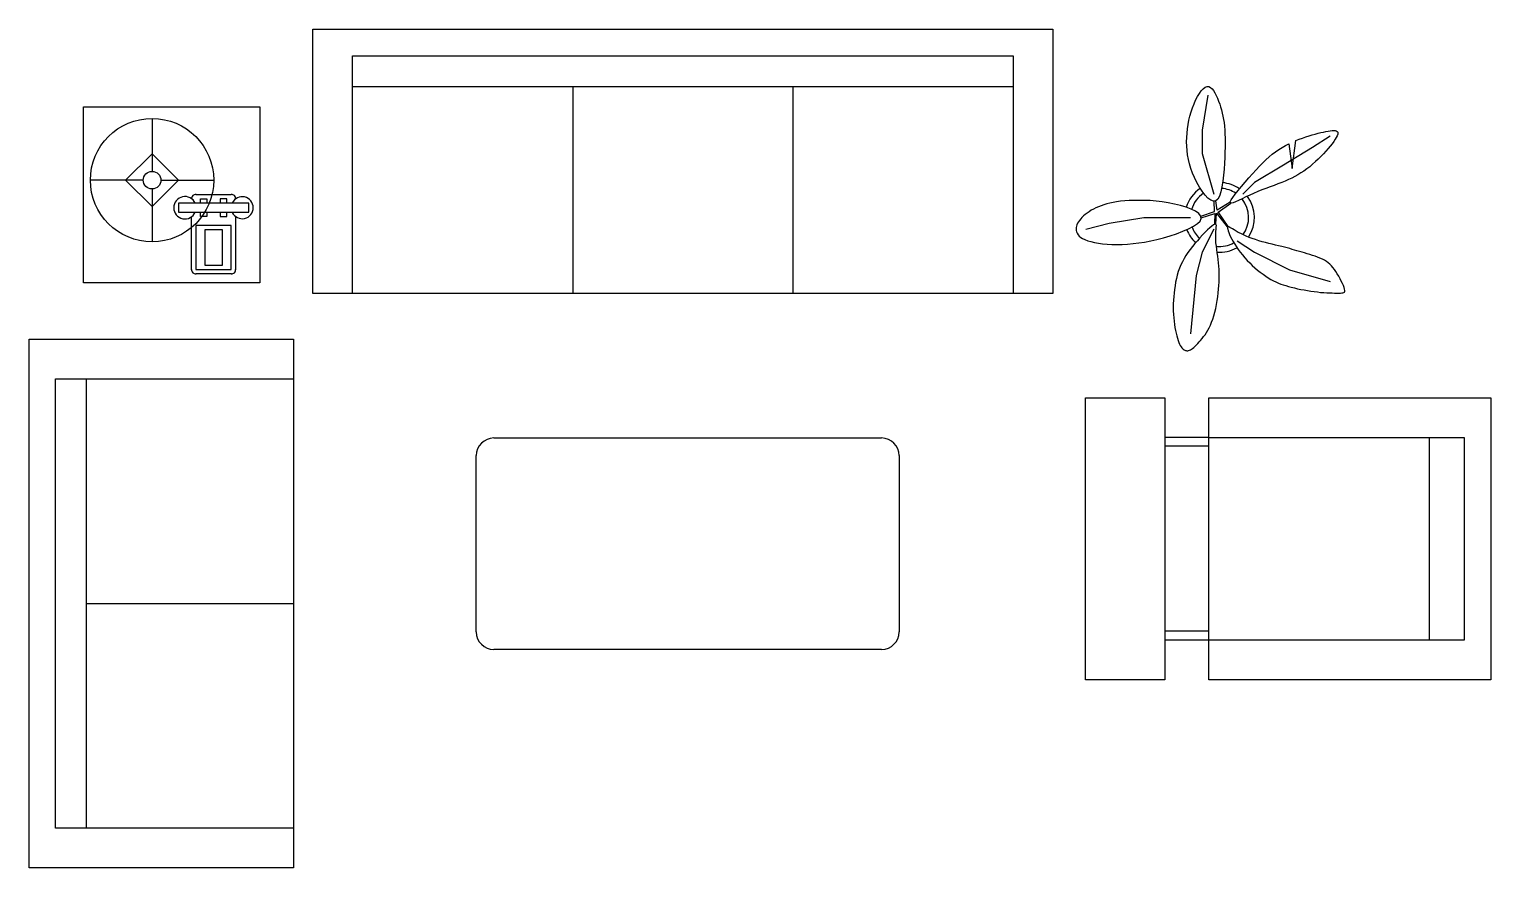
# Model space of a CAD drawing. Header units: millimetres. Extents: x 289.27 to 294.25, y 178.34 to 181.19.
import ezdxf

# ---------------------------------------------------------------- set-up
doc = ezdxf.new("R2010")
doc.units = ezdxf.units.MM

# ---------------------------------------------------------------- blocks, each defined once
blk = doc.blocks.new('PLANT2')
for p, q in [((-0.98, 9.39), (-1.42, 6.75)), ((-1.42, 6.75), (-1.42, 4.99)), ((8.26, 6.31), (6.94, 5.43)), ((-1.42, 4.99), (-0.54, 1.91)), ((6.94, 5.43), (4.74, 4.11)), ((4.74, 4.11), (2.54, 2.79)), ((2.54, 2.79), (1.66, 1.91)), ((-0.49, 0.59), (-0.51, 1.38)), ((-0.28, 0.69), (-0.38, 1.4)), ((0.71, 1.31), (-0.28, 0.71)), ((-0.21, 0.55), (0.75, 1.23)), ((-8.46, -0.29), (-5.82, 0.15)), ((-5.82, 0.15), (-2.3, 0.15)), ((-1.52, 0.24), (-0.49, 0.61)), ((-1.49, 0.11), (-0.47, 0.45)), ((-0.47, 0.45), (-0.49, -0.34)), ((-0.38, -0.36), (-0.34, 0.47)), ((-0.34, 0.47), (0.48, -0.55)), ((0.56, -0.53), (-0.21, 0.57)), ((-10.22, -0.73), (-8.46, -0.29)), ((-0.54, -0.73), (-1.42, -2.49)), ((1.22, -1.61), (2.54, -2.49)), ((-1.42, -2.49), (-1.86, -4.25)), ((2.54, -2.49), (5.18, -3.81)), ((-1.86, -4.25), (-2.3, -8.65)), ((5.18, -3.81), (8.26, -4.69))]:
    blk.add_line(p, q)
for points in [[(-2, 3.16), (-2.16, 3.51), (-2.28, 3.86), (-2.38, 4.21), (-2.46, 4.54), (-2.52, 4.88), (-2.56, 5.21), (-2.58, 5.54), (-2.59, 5.87), (-2.58, 6.2), (-2.56, 6.53), (-2.53, 6.86), (-2.48, 7.18), (-2.42, 7.51), (-2.34, 7.82), (-2.25, 8.13), (-2.15, 8.44), (-2.03, 8.74), (-1.91, 9.02), (-1.77, 9.29), (-1.63, 9.52), (-1.48, 9.72), (-1.34, 9.88), (-1.19, 10), (-1.05, 10.05), (-0.92, 10.05), (-0.79, 9.99), (-0.67, 9.89), (-0.56, 9.75), (-0.45, 9.58), (-0.35, 9.38), (-0.26, 9.17), (-0.17, 8.95), (-0.09, 8.73), (-0.02, 8.51), (0.05, 8.29), (0.1, 8.05), (0.16, 7.82), (0.2, 7.57), (0.24, 7.32), (0.27, 7.05), (0.29, 6.76), (0.31, 6.47), (0.32, 6.15), (0.32, 5.82), (0.32, 5.46), (0.31, 5.09), (0.29, 4.69), (0.27, 4.26), (0.24, 3.81), (0.2, 3.35), (0.14, 2.9), (0.08, 2.47), (-0.01, 2.09), (-0.11, 1.77), (-0.24, 1.54), (-0.39, 1.4), (-0.57, 1.37), (-0.77, 1.45), (-0.98, 1.61), (-1.2, 1.84), (-1.42, 2.13), (-1.63, 2.45), (-1.83, 2.8), (-2, 3.16)], [(2.4, 3.45), (2.66, 3.75), (2.92, 4.02), (3.17, 4.27), (3.41, 4.51), (3.65, 4.73), (3.89, 4.93), (4.13, 5.11), (4.38, 5.29), (4.63, 5.44), (4.88, 5.59), (5.14, 5.72), (5.4, 3.85), (5.66, 5.96), (5.92, 6.06), (6.18, 6.15), (6.43, 6.24), (6.67, 6.32), (6.91, 6.39), (7.14, 6.46), (7.35, 6.52), (7.56, 6.57), (7.76, 6.61), (7.94, 6.65), (8.12, 6.68), (8.27, 6.7), (8.42, 6.72), (8.54, 6.72), (8.65, 6.72), (8.73, 6.7), (8.8, 6.66), (8.84, 6.61), (8.85, 6.53), (8.84, 6.44), (8.8, 6.33), (8.73, 6.2), (8.65, 6.06), (8.54, 5.9), (8.42, 5.73), (8.27, 5.55), (8.12, 5.36), (7.94, 5.16), (7.76, 4.96), (7.57, 4.76), (7.36, 4.56), (7.15, 4.37), (6.94, 4.17), (6.72, 3.99), (6.5, 3.82), (6.28, 3.66), (6.06, 3.52), (5.83, 3.38), (5.6, 3.25), (5.37, 3.13), (5.12, 3.02), (4.86, 2.9), (4.6, 2.79), (4.31, 2.68), (4.02, 2.57), (3.72, 2.46), (3.41, 2.34), (3.1, 2.23), (2.79, 2.1), (2.48, 1.97), (2.18, 1.84), (1.88, 1.7), (1.6, 1.56), (1.34, 1.44), (1.11, 1.34), (0.93, 1.26), (0.79, 1.23), (0.72, 1.25), (0.71, 1.33), (0.77, 1.47), (0.9, 1.67), (1.08, 1.92), (1.3, 2.2), (1.56, 2.5), (1.83, 2.82), (2.12, 3.14), (2.4, 3.45)], [(-3.98, 1.25), (-4.45, 1.33), (-4.9, 1.38), (-5.34, 1.42), (-5.77, 1.44), (-6.18, 1.44), (-6.57, 1.44), (-6.94, 1.42), (-7.28, 1.4), (-7.6, 1.37), (-7.89, 1.33), (-8.16, 1.29), (-8.41, 1.23), (-8.64, 1.18), (-8.86, 1.11), (-9.07, 1.04), (-9.26, 0.96), (-9.45, 0.87), (-9.63, 0.78), (-9.81, 0.69), (-9.97, 0.58), (-10.12, 0.48), (-10.26, 0.37), (-10.39, 0.26), (-10.51, 0.15), (-10.61, 0.04), (-10.7, -0.07), (-10.78, -0.18), (-10.84, -0.29), (-10.89, -0.4), (-10.92, -0.51), (-10.94, -0.62), (-10.95, -0.73), (-10.94, -0.84), (-10.92, -0.95), (-10.88, -1.05), (-10.81, -1.16), (-10.73, -1.26), (-10.61, -1.36), (-10.47, -1.45), (-10.29, -1.53), (-10.08, -1.61), (-9.84, -1.68), (-9.57, -1.75), (-9.27, -1.8), (-8.95, -1.84), (-8.61, -1.87), (-8.25, -1.89), (-7.87, -1.9), (-7.48, -1.89), (-7.07, -1.87), (-6.65, -1.83), (-6.22, -1.78), (-5.77, -1.71), (-5.31, -1.62), (-4.84, -1.51), (-4.35, -1.39), (-3.85, -1.24), (-3.36, -1.08), (-2.89, -0.9), (-2.45, -0.71), (-2.08, -0.51), (-1.78, -0.31), (-1.58, -0.12), (-1.49, 0.08), (-1.53, 0.27), (-1.67, 0.45), (-1.92, 0.62), (-2.24, 0.78), (-2.63, 0.92), (-3.06, 1.05), (-3.52, 1.16), (-3.98, 1.25)], [(-1.78, -1.61), (-1.97, -1.83), (-2.15, -2.05), (-2.33, -2.27), (-2.49, -2.5), (-2.64, -2.72), (-2.78, -2.96), (-2.91, -3.2), (-3.03, -3.44), (-3.13, -3.69), (-3.22, -3.95), (-3.3, -4.21), (-3.37, -4.48), (-3.43, -4.75), (-3.47, -5.02), (-3.51, -5.29), (-3.54, -5.57), (-3.57, -5.84), (-3.59, -6.12), (-3.6, -6.39), (-3.6, -6.66), (-3.6, -6.92), (-3.59, -7.19), (-3.57, -7.44), (-3.54, -7.69), (-3.51, -7.94), (-3.48, -8.17), (-3.43, -8.4), (-3.39, -8.61), (-3.34, -8.81), (-3.29, -8.99), (-3.23, -9.16), (-3.18, -9.31), (-3.12, -9.43), (-3.07, -9.54), (-3.01, -9.63), (-2.96, -9.71), (-2.9, -9.77), (-2.85, -9.82), (-2.79, -9.86), (-2.74, -9.89), (-2.68, -9.92), (-2.63, -9.93), (-2.57, -9.94), (-2.51, -9.94), (-2.44, -9.93), (-2.38, -9.9), (-2.3, -9.87), (-2.22, -9.82), (-2.14, -9.76), (-2.05, -9.68), (-1.95, -9.6), (-1.85, -9.5), (-1.74, -9.39), (-1.64, -9.27), (-1.53, -9.15), (-1.42, -9.01), (-1.31, -8.87), (-1.2, -8.72), (-1.09, -8.56), (-0.99, -8.39), (-0.89, -8.2), (-0.79, -8), (-0.7, -7.78), (-0.61, -7.55), (-0.53, -7.29), (-0.46, -7.02), (-0.39, -6.73), (-0.34, -6.44), (-0.28, -6.14), (-0.24, -5.85), (-0.2, -5.55), (-0.17, -5.27), (-0.15, -5), (-0.13, -4.75), (-0.12, -4.5), (-0.12, -4.26), (-0.12, -4.02), (-0.13, -3.78), (-0.15, -3.54), (-0.17, -3.29), (-0.2, -3.04), (-0.24, -2.79), (-0.27, -2.53), (-0.31, -2.28), (-0.34, -2.02), (-0.37, -1.78), (-0.38, -1.54), (-0.39, -1.31), (-0.39, -1.1), (-0.37, -0.91), (-0.36, -0.73), (-0.35, -0.59), (-0.34, -0.47), (-0.36, -0.4), (-0.4, -0.36), (-0.46, -0.36), (-0.56, -0.41), (-0.69, -0.5), (-0.84, -0.63), (-1.01, -0.79), (-1.2, -0.97), (-1.39, -1.17), (-1.59, -1.39), (-1.78, -1.61)], [(0.93, -1.68), (1.05, -1.88), (1.18, -2.08), (1.32, -2.28), (1.47, -2.49), (1.63, -2.69), (1.81, -2.9), (1.99, -3.1), (2.18, -3.29), (2.37, -3.48), (2.57, -3.66), (2.78, -3.84), (2.98, -4), (3.19, -4.15), (3.39, -4.29), (3.59, -4.42), (3.79, -4.54), (3.98, -4.64), (4.16, -4.73), (4.35, -4.82), (4.53, -4.89), (4.72, -4.95), (4.91, -5.01), (5.12, -5.07), (5.33, -5.13), (5.56, -5.18), (5.79, -5.24), (6.04, -5.29), (6.29, -5.34), (6.55, -5.38), (6.8, -5.43), (7.06, -5.46), (7.31, -5.49), (7.55, -5.52), (7.79, -5.54), (8.01, -5.55), (8.23, -5.56), (8.42, -5.56), (8.61, -5.57), (8.77, -5.57), (8.92, -5.57), (9.05, -5.57), (9.16, -5.56), (9.24, -5.55), (9.31, -5.53), (9.35, -5.5), (9.38, -5.44), (9.38, -5.37), (9.36, -5.27), (9.32, -5.15), (9.27, -5.01), (9.2, -4.84), (9.11, -4.67), (9.02, -4.49), (8.92, -4.3), (8.81, -4.12), (8.7, -3.95), (8.59, -3.8), (8.48, -3.65), (8.36, -3.52), (8.24, -3.39), (8.12, -3.28), (7.98, -3.18), (7.83, -3.09), (7.68, -3), (7.5, -2.92), (7.32, -2.85), (7.13, -2.78), (6.93, -2.72), (6.73, -2.66), (6.53, -2.6), (6.33, -2.54), (6.14, -2.49), (5.95, -2.43), (5.76, -2.38), (5.58, -2.32), (5.39, -2.27), (5.21, -2.21), (5.01, -2.16), (4.81, -2.1), (4.6, -2.05), (4.37, -1.99), (4.13, -1.94), (3.89, -1.88), (3.63, -1.82), (3.38, -1.75), (3.12, -1.69), (2.87, -1.61), (2.62, -1.53), (2.37, -1.45), (2.14, -1.36), (1.91, -1.26), (1.7, -1.17), (1.5, -1.07), (1.32, -0.98), (1.15, -0.89), (1, -0.8), (0.87, -0.72), (0.77, -0.65), (0.68, -0.6), (0.61, -0.55), (0.55, -0.53), (0.52, -0.52), (0.5, -0.54), (0.49, -0.58), (0.5, -0.65), (0.52, -0.74), (0.55, -0.86), (0.6, -0.99), (0.66, -1.15), (0.74, -1.31), (0.83, -1.49), (0.93, -1.68)]]:
    blk.add_lwpolyline(points, close=True)
for radius, start, end in [(2.64, 123.8022, 163.3846), (2.2, 56.1561, 85.8565), (2.64, 55.4621, 85.1348), (2.2, 123.3061, 164.633), (2.2, 323.0276, 39.4037), (2.64, 325.816, 37.097), (2.64, 200.5744, 226.3792), (2.2, 199.7262, 226.28), (2.2, 263.9554, 299.0217), (2.64, 266.0481, 299.6067)]:
    blk.add_arc((-0.1, 0.15), radius, start, end)
blk = doc.blocks.new('RECLIN32')
at = {"linetype": 'Continuous'}
for p, q in [((16, 0), (16, -32)), ((-11.5, -3), (11.5, -3)), ((-11.5, -32), (-11.5, -3)), ((11.5, -3), (11.5, -32)), ((-11.5, -7), (11.5, -7)), ((-11.5, -32), (-11.5, -37)), ((-10.5, -32), (-10.5, -37)), ((10.5, -32), (10.5, -37)), ((11.5, -32), (11.5, -37))]:
    blk.add_line(p, q, dxfattribs=at)
blk.add_lwpolyline([(16, -32), (-16, -32), (-16, 0), (16, 0)], dxfattribs=at)
blk.add_lwpolyline([(-16, -46), (-16, -37), (16, -37), (16, -46)], close=True, dxfattribs=at)
blk = doc.blocks.new('LAMP')
at = {"linetype": 'Continuous'}
for p, q in [((0, 7), (0, 1)), ((0, 3), (-3, 0)), ((3, 0), (0, 3)), ((-1, 0), (-7, 0)), ((-3, 0), (0, -3)), ((0, -3), (3, 0)), ((1, 0), (7, 0)), ((0, -1), (0, -7))]:
    blk.add_line(p, q, dxfattribs=at)
for radius in [7, 1]:
    blk.add_circle((0, 0), radius, dxfattribs=at)
blk = doc.blocks.new('TBLEN20S')
at = {"linetype": 'Continuous'}
blk.add_lwpolyline([(-10, -10), (-10, 10), (10, 10), (10, -10)], close=True, dxfattribs=at)
blk = doc.blocks.new('PHONE')
at = {"linetype": 'Continuous'}
for p, q in [((-3.99, 3.5), (-3.99, 2.5)), ((4.01, 3.5), (-3.99, 3.5)), ((-2.02, 4.5), (2.02, 4.5)), ((-1.49, 4), (-0.74, 4)), ((-1.49, 3.5), (-1.49, 4)), ((-0.74, 4), (-0.74, 3.5)), ((0.76, 4), (0.76, 3.5)), ((1.51, 4), (0.76, 4)), ((1.51, 3.5), (1.51, 4)), ((4.01, 2.5), (4.01, 3.5)), ((-3.99, 2.5), (4.01, 2.5)), ((-2.49, -4.03), (-2.49, 1.92)), ((-1.49, 2), (-1.49, 2.5)), ((-0.74, 2), (-1.49, 2)), ((-0.74, 2.5), (-0.74, 2)), ((0.76, 2.5), (0.76, 2)), ((0.76, 2), (1.51, 2)), ((1.51, 2), (1.51, 2.5)), ((2.51, 1.95), (2.51, -4.06)), ((-1.99, 1), (-1.99, -4)), ((2.01, 1), (-1.99, 1)), ((1.01, 0.5), (-0.99, 0.5)), ((-0.99, 0.5), (-0.99, -3.5)), ((1.01, -3.5), (1.01, 0.5)), ((2.01, -4), (2.01, 1)), ((2.04, -4.5), (-2.01, -4.5)), ((-1.99, -4), (2.01, -4)), ((-0.99, -3.5), (1.01, -3.5))]:
    blk.add_line(p, q, dxfattribs=at)
for centre, radius, start, end in [((-3.24, 3), 1.27, 24.0275, 336.6167), ((-2.05, 4.06), 0.442, 81.8699, 188.1301), ((2.07, 4.06), 0.442, 351.8699, 98.1301), ((3.26, 3), 1.25, 205.0096, 154.8206), ((-2.05, -4.06), 0.442, 171.8699, 278.1301), ((2.07, -4.06), 0.442, 261.8699, 8.1301)]:
    blk.add_arc(centre, radius, start, end, dxfattribs=at)
blk = doc.blocks.new('LOVESET5')
at = {"linetype": 'Continuous'}
for p, q in [((35.75, 0), (35.75, -30.00001)), ((-19.75, -3), (31.25, -3)), ((-19.75, -30.00001), (-19.75, -3)), ((31.25, -3), (31.25, -30.00001)), ((-19.75, -6.5), (31.25, -6.5)), ((5.75, -6.5), (5.75, -30.00001))]:
    blk.add_line(p, q, dxfattribs=at)
for points in [[(35.75, -30.00001), (-24.25, -30.00001), (-24.25, 0), (24.25, 0)], [(24.25, 0), (35.75, 0)]]:
    blk.add_lwpolyline(points, dxfattribs=at)
blk = doc.blocks.new('SOFA7')
at = {"linetype": 'Continuous'}
for p, q in [((-37.5, -3), (37.5, -3)), ((-37.5, -30), (-37.5, -3)), ((37.5, -3), (37.5, -30)), ((-37.5, -6.5), (37.5, -6.5)), ((-12.5, -6.5), (-12.5, -30)), ((12.5, -6.5), (12.5, -30))]:
    blk.add_line(p, q, dxfattribs=at)
blk.add_lwpolyline([(-42, -30), (-42, 0), (42, 0), (42, -30)], close=True, dxfattribs=at)
blk = doc.blocks.new('A$C31BA44BC')
at = {"linetype": 'Continuous'}
for p, q in [((-1.0243, -0.1924), (0.2957, -0.1924)), ((-1.0843, -0.8524), (-1.0843, -0.2524)), ((0.3557, -0.2524), (0.3557, -0.8524)), ((0.2957, -0.9124), (-1.0243, -0.9124))]:
    blk.add_line(p, q, dxfattribs=at)
for centre, start, end in [((-1.0243, -0.2524), 90, 180), ((0.2957, -0.2524), 0, 90), ((-1.0243, -0.8524), 180, 270), ((0.2957, -0.8524), 270, 0)]:
    blk.add_arc(centre, 0.06, start, end, dxfattribs=at)
for name, p, xscale, yscale, zscale in [('SOFA7', (-0.381, 1.1993), 0.03000000000000114, 0.03000000000000114, 0.03), ('PLANT2', (1.4513, 0.5518), 0.04500000000000171, 0.04500000000000171, 0.04500000000000001), ('TBLEN20S', (-2.1212, 0.6354), 0.03000000000000114, 0.03000000000000114, 0.03), ('LAMP', (-2.1882, 0.6855), 0.03000000000000114, 0.03000000000000114, 0.03), ('PHONE', (-1.979, 0.5016), 0.03000000000000114, 0.03000000000000114, 0.03)]:
    blk.add_blockref(name, p, dxfattribs=dict(xscale=xscale, yscale=yscale, zscale=zscale))
at = {"xscale": 0.03000000000000114, "yscale": 0.03000000000000114, "zscale": 0.03}
for name, p, rotation in [('LOVESET5', (-2.6065, -0.9281), 90), ('RECLIN32', (2.3703, -0.5352), 270)]:
    blk.add_blockref(name, p, dxfattribs=dict(at, rotation=rotation))

msp = doc.modelspace()

# ---------------------------------------------------------------- block references
msp.add_blockref('A$C31BA44BC', (291.8796, 179.9922))

doc.saveas('drawing.dxf')
